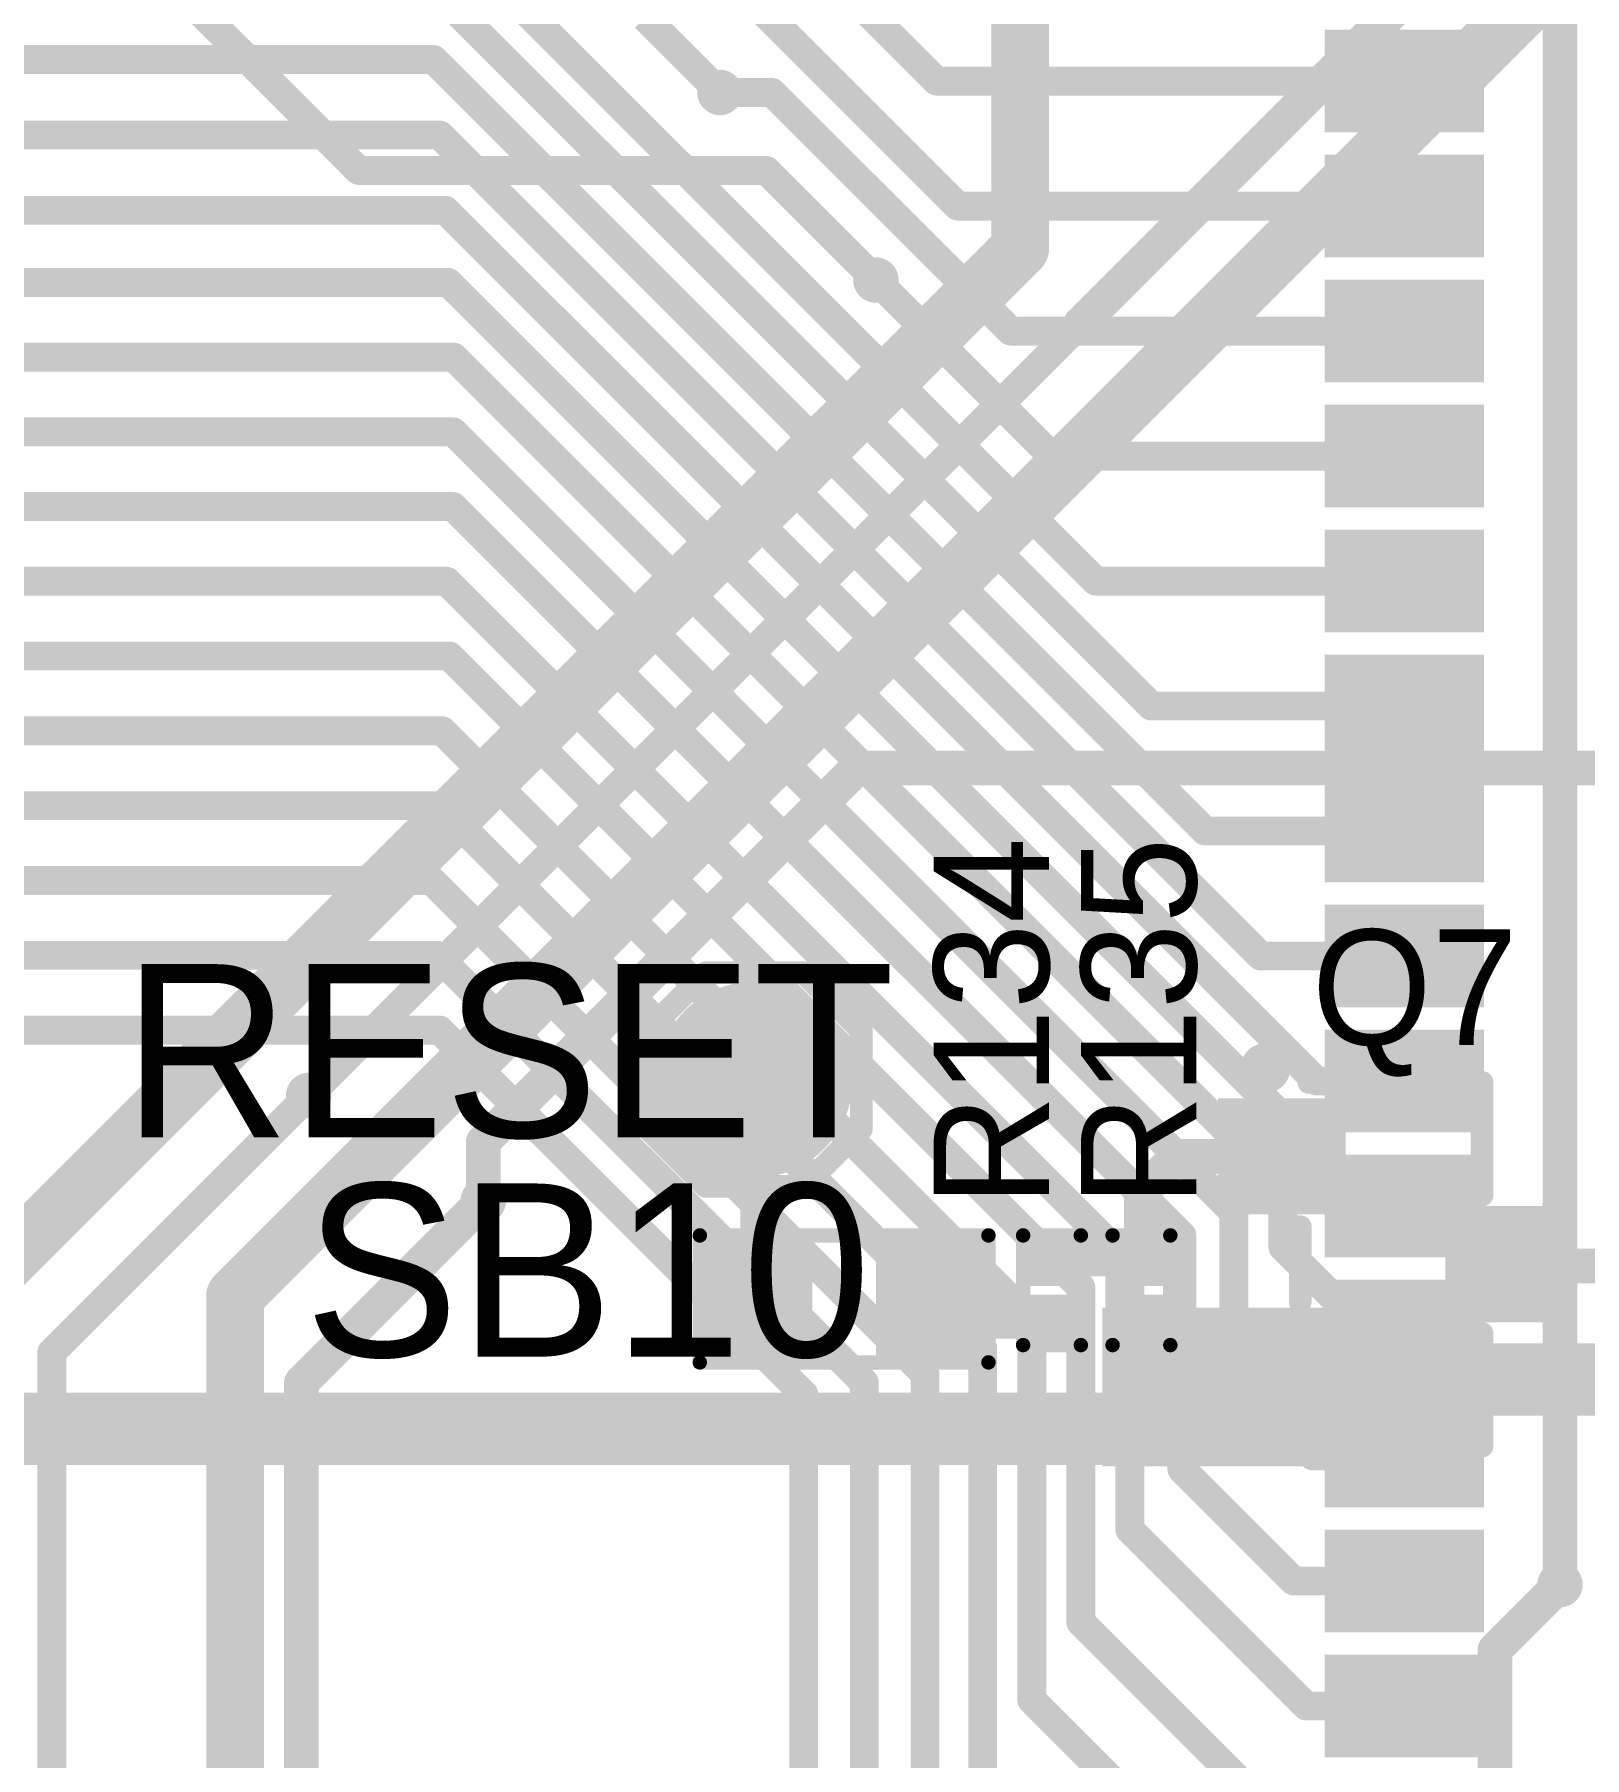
# Model space of a CAD drawing. Header units: millimetres. Extents: x 0.85 to 4.91, y 0.77 to 5.15.
# Drawn here: x 1.23 to 1.766, y 3.215 to 3.812 of the extents above; entities that cross this region are included whole.
import ezdxf

# ---------------------------------------------------------------- set-up
doc = ezdxf.new("R2010")
doc.units = ezdxf.units.MM
doc.header["$MEASUREMENT"] = 0
for name, color, linetype in [('BottomLayer', 5, 'Continuous'), ('BottomPaste', 16, 'Continuous'), ('BottomSolder', 6, 'Continuous'), ('MultiLayer', 9, 'Continuous'), ('TopLayer', 1, 'Continuous'), ('TopOverlay', 2, 'Continuous'), ('TopPaste', 8, 'Continuous'), ('TopSolder', 216, 'Continuous'), ('ViaHoleLayer', 16, 'Continuous')]:
    doc.layers.add(name, color=color, linetype=linetype)

# ---------------------------------------------------------------- blocks, each defined once
blk = doc.blocks.new('S5P4418_B_8')
at = {"layer": 'BottomLayer'}
for points in [[(-1.02756, 0.61417), (-0.98032, 0.61417), (-1.02756, 0.64173), (-0.98032, 0.64173)], [(-1.02756, 0.57087), (-0.98032, 0.57087), (-1.02756, 0.59843), (-0.98032, 0.59843)], [(-1.02756, 0.52756), (-0.98032, 0.52756), (-1.02756, 0.55512), (-0.98032, 0.55512)], [(-1.02756, 0.48425), (-0.98032, 0.48425), (-1.02756, 0.51181), (-0.98032, 0.51181)], [(-1.02756, 0.44094), (-0.98032, 0.44094), (-1.02756, 0.4685), (-0.98032, 0.4685)], [(-1.02756, 0.39764), (-0.98032, 0.39764), (-1.02756, 0.4252), (-0.98032, 0.4252)], [(-1.02756, 0.35433), (-0.98032, 0.35433), (-1.02756, 0.38189), (-0.98032, 0.38189)], [(-1.02756, 0.31102), (-0.98032, 0.31102), (-1.02756, 0.33858), (-0.98032, 0.33858)], [(-1.02756, 0.26772), (-0.98032, 0.26772), (-1.02756, 0.29528), (-0.98032, 0.29528)], [(-1.02756, 0.22441), (-0.98032, 0.22441), (-1.02756, 0.25197), (-0.98032, 0.25197)], [(-1.02756, 0.1811), (-0.98032, 0.1811), (-1.02756, 0.20866), (-0.98032, 0.20866)], [(-1.02756, 0.1378), (-0.98032, 0.1378), (-1.02756, 0.16535), (-0.98032, 0.16535)], [(-1.02756, 0.09449), (-0.98032, 0.09449), (-1.02756, 0.12205), (-0.98032, 0.12205)], [(-1.02756, 0.05118), (-0.98032, 0.05118), (-1.02756, 0.07874), (-0.98032, 0.07874)]]:
    blk.add_solid(points, dxfattribs=at)
at = {"layer": 'BottomPaste'}
for points in [[(-1.02756, 0.61417), (-0.98032, 0.61417), (-1.02756, 0.64173), (-0.98032, 0.64173)], [(-1.02756, 0.57087), (-0.98032, 0.57087), (-1.02756, 0.59843), (-0.98032, 0.59843)], [(-1.02756, 0.52756), (-0.98032, 0.52756), (-1.02756, 0.55512), (-0.98032, 0.55512)], [(-1.02756, 0.48425), (-0.98032, 0.48425), (-1.02756, 0.51181), (-0.98032, 0.51181)], [(-1.02756, 0.44094), (-0.98032, 0.44094), (-1.02756, 0.4685), (-0.98032, 0.4685)], [(-1.02756, 0.39764), (-0.98032, 0.39764), (-1.02756, 0.4252), (-0.98032, 0.4252)], [(-1.02756, 0.35433), (-0.98032, 0.35433), (-1.02756, 0.38189), (-0.98032, 0.38189)], [(-1.02756, 0.31102), (-0.98032, 0.31102), (-1.02756, 0.33858), (-0.98032, 0.33858)], [(-1.02756, 0.26772), (-0.98032, 0.26772), (-1.02756, 0.29528), (-0.98032, 0.29528)], [(-1.02756, 0.22441), (-0.98032, 0.22441), (-1.02756, 0.25197), (-0.98032, 0.25197)], [(-1.02756, 0.1811), (-0.98032, 0.1811), (-1.02756, 0.20866), (-0.98032, 0.20866)], [(-1.02756, 0.1378), (-0.98032, 0.1378), (-1.02756, 0.16535), (-0.98032, 0.16535)], [(-1.02756, 0.09449), (-0.98032, 0.09449), (-1.02756, 0.12205), (-0.98032, 0.12205)], [(-1.02756, 0.05118), (-0.98032, 0.05118), (-1.02756, 0.07874), (-0.98032, 0.07874)]]:
    blk.add_solid(points, dxfattribs=at)
at = {"layer": 'BottomSolder'}
for points in [[(-1.03156, 0.61017), (-0.97632, 0.61017), (-1.03156, 0.64573), (-0.97632, 0.64573)], [(-1.03156, 0.56687), (-0.97632, 0.56687), (-1.03156, 0.60243), (-0.97632, 0.60243)], [(-1.03156, 0.52356), (-0.97632, 0.52356), (-1.03156, 0.55912), (-0.97632, 0.55912)], [(-1.03156, 0.48025), (-0.97632, 0.48025), (-1.03156, 0.51581), (-0.97632, 0.51581)], [(-1.03156, 0.43694), (-0.97632, 0.43694), (-1.03156, 0.4725), (-0.97632, 0.4725)], [(-1.03156, 0.39364), (-0.97632, 0.39364), (-1.03156, 0.4292), (-0.97632, 0.4292)], [(-1.03156, 0.35033), (-0.97632, 0.35033), (-1.03156, 0.38589), (-0.97632, 0.38589)], [(-1.03156, 0.30702), (-0.97632, 0.30702), (-1.03156, 0.34258), (-0.97632, 0.34258)], [(-1.03156, 0.26372), (-0.97632, 0.26372), (-1.03156, 0.29928), (-0.97632, 0.29928)], [(-1.03156, 0.22041), (-0.97632, 0.22041), (-1.03156, 0.25597), (-0.97632, 0.25597)], [(-1.03156, 0.1771), (-0.97632, 0.1771), (-1.03156, 0.21266), (-0.97632, 0.21266)], [(-1.03156, 0.1338), (-0.97632, 0.1338), (-1.03156, 0.16935), (-0.97632, 0.16935)], [(-1.03156, 0.09049), (-0.97632, 0.09049), (-1.03156, 0.12605), (-0.97632, 0.12605)], [(-1.03156, 0.04718), (-0.97632, 0.04718), (-1.03156, 0.08274), (-0.97632, 0.08274)]]:
    blk.add_solid(points, dxfattribs=at)
blk = doc.blocks.new('S______B______14')
at = {"layer": 'TopLayer'}
for points in [[(-0.015, -0.0175), (-0.015, 0.0175), (-0.045, -0.0175), (-0.045, 0.0175)], [(0.045, -0.0175), (0.045, 0.0175), (0.015, -0.0175), (0.015, 0.0175)]]:
    blk.add_solid(points, dxfattribs=at)
at = {"layer": 'TopOverlay', "const_width": 0.005}
for points in [[(-0.05, 0.022), (0.05, 0.022)], [(-0.05, -0.022), (-0.05, 0.022)], [(0.05, -0.022), (0.05, 0.022)], [(-0.05, -0.022), (0.05, -0.022)]]:
    blk.add_lwpolyline(points, dxfattribs=at)
at = {"layer": 'TopOverlay', "const_width": 0.0025}
for points in [[(-0.05125, 0.022, 1), (-0.04875, 0.022, 1)], [(-0.05125, 0.022, 1), (-0.04875, 0.022, 1)], [(0.04875, 0.022, 1), (0.05125, 0.022, 1)], [(0.04875, 0.022, 1), (0.05125, 0.022, 1)], [(-0.05125, -0.022, 1), (-0.04875, -0.022, 1)], [(-0.05125, -0.022, 1), (-0.04875, -0.022, 1)], [(0.04875, -0.022, 1), (0.05125, -0.022, 1)], [(0.04875, -0.022, 1), (0.05125, -0.022, 1)]]:
    blk.add_lwpolyline(points, format="xyb", close=True, dxfattribs=at)
at = {"layer": 'TopPaste'}
for points in [[(-0.015, -0.0175), (-0.015, 0.0175), (-0.045, -0.0175), (-0.045, 0.0175)], [(0.045, -0.0175), (0.045, 0.0175), (0.015, -0.0175), (0.015, 0.0175)]]:
    blk.add_solid(points, dxfattribs=at)
at = {"layer": 'TopSolder'}
for points in [[(-0.011, -0.0215), (-0.011, 0.0215), (-0.049, -0.0215), (-0.049, 0.0215)], [(0.049, -0.0215), (0.049, 0.0215), (0.011, -0.0215), (0.011, 0.0215)]]:
    blk.add_solid(points, dxfattribs=at)
blk = doc.blocks.new('R___0201_16')
at = {"layer": 'TopLayer'}
for points in [[(-0.01614, -0.00728), (-0.00551, -0.00728), (-0.01614, 0.00728), (-0.00551, 0.00728)], [(0.00551, -0.00728), (0.01614, -0.00728), (0.00551, 0.00728), (0.01614, 0.00728)]]:
    blk.add_solid(points, dxfattribs=at)
at = {"layer": 'TopOverlay', "const_width": 0.005}
for points in [[(0.019, 0.01), (-0.019, 0.01)], [(-0.019, -0.01), (-0.019, 0.01)], [(0.019, -0.01), (0.019, 0.01)], [(0.019, -0.01), (-0.019, -0.01)]]:
    blk.add_lwpolyline(points, dxfattribs=at)
at = {"layer": 'TopOverlay', "const_width": 0.0025}
for points in [[(-0.02025, 0.01, 1), (-0.01775, 0.01, 1)], [(-0.02025, 0.01, 1), (-0.01775, 0.01, 1)], [(0.01775, 0.01, 1), (0.02025, 0.01, 1)], [(0.01775, 0.01, 1), (0.02025, 0.01, 1)], [(-0.02025, -0.01, 1), (-0.01775, -0.01, 1)], [(-0.02025, -0.01, 1), (-0.01775, -0.01, 1)], [(0.01775, -0.01, 1), (0.02025, -0.01, 1)], [(0.01775, -0.01, 1), (0.02025, -0.01, 1)]]:
    blk.add_lwpolyline(points, format="xyb", close=True, dxfattribs=at)
at = {"layer": 'TopPaste'}
for points in [[(-0.01614, -0.00728), (-0.00551, -0.00728), (-0.01614, 0.00728), (-0.00551, 0.00728)], [(0.00551, -0.00728), (0.01614, -0.00728), (0.00551, 0.00728), (0.01614, 0.00728)]]:
    blk.add_solid(points, dxfattribs=at)
at = {"layer": 'TopSolder'}
for points in [[(-0.02014, -0.01128), (-0.00151, -0.01128), (-0.02014, 0.01128), (-0.00151, 0.01128)], [(0.00151, -0.01128), (0.02014, -0.01128), (0.00151, 0.01128), (0.02014, 0.01128)]]:
    blk.add_solid(points, dxfattribs=at)
blk = doc.blocks.new('R___0201_17')
at = {"layer": 'TopLayer'}
for points in [[(-0.01614, -0.00728), (-0.00551, -0.00728), (-0.01614, 0.00728), (-0.00551, 0.00728)], [(0.00551, -0.00728), (0.01614, -0.00728), (0.00551, 0.00728), (0.01614, 0.00728)]]:
    blk.add_solid(points, dxfattribs=at)
at = {"layer": 'TopOverlay', "const_width": 0.005}
for points in [[(0.019, 0.01), (-0.019, 0.01)], [(-0.019, -0.01), (-0.019, 0.01)], [(0.019, -0.01), (0.019, 0.01)], [(0.019, -0.01), (-0.019, -0.01)]]:
    blk.add_lwpolyline(points, dxfattribs=at)
at = {"layer": 'TopOverlay', "const_width": 0.0025}
for points in [[(-0.02025, 0.01, 1), (-0.01775, 0.01, 1)], [(-0.02025, 0.01, 1), (-0.01775, 0.01, 1)], [(0.01775, 0.01, 1), (0.02025, 0.01, 1)], [(0.01775, 0.01, 1), (0.02025, 0.01, 1)], [(-0.02025, -0.01, 1), (-0.01775, -0.01, 1)], [(-0.02025, -0.01, 1), (-0.01775, -0.01, 1)], [(0.01775, -0.01, 1), (0.02025, -0.01, 1)], [(0.01775, -0.01, 1), (0.02025, -0.01, 1)]]:
    blk.add_lwpolyline(points, format="xyb", close=True, dxfattribs=at)
at = {"layer": 'TopPaste'}
for points in [[(-0.01614, -0.00728), (-0.00551, -0.00728), (-0.01614, 0.00728), (-0.00551, 0.00728)], [(0.00551, -0.00728), (0.01614, -0.00728), (0.00551, 0.00728), (0.01614, 0.00728)]]:
    blk.add_solid(points, dxfattribs=at)
at = {"layer": 'TopSolder'}
for points in [[(-0.02014, -0.01128), (-0.00151, -0.01128), (-0.02014, 0.01128), (-0.00151, 0.01128)], [(0.00151, -0.01128), (0.02014, -0.01128), (0.00151, 0.01128), (0.02014, 0.01128)]]:
    blk.add_solid(points, dxfattribs=at)
blk = doc.blocks.new('SOT_23_41')
at = {"layer": 'TopLayer'}
for points in [[(-0.01614, 0.02126), (0.01614, 0.02126), (-0.01614, 0.05748), (0.01614, 0.05748)], [(-0.05354, -0.05748), (-0.02126, -0.05748), (-0.05354, -0.02126), (-0.02126, -0.02126)], [(0.02126, -0.05748), (0.05354, -0.05748), (0.02126, -0.02126), (0.05354, -0.02126)]]:
    blk.add_solid(points, dxfattribs=at)
at = {"layer": 'TopOverlay', "const_width": 0.00787}
for points in [[(-0.063, -0.03), (-0.063, 0.03)], [(-0.024, 0.03), (-0.063, 0.03)], [(0.063, 0.03), (0.024, 0.03)], [(0.063, -0.03), (0.063, 0.03)], [(0.013, -0.033), (-0.013, -0.033)]]:
    blk.add_lwpolyline(points, dxfattribs=at)
at = {"layer": 'TopOverlay'}
for points, const_width in [([(-0.06497, 0.03, 1), (-0.06103, 0.03, 1)], 0.00394), ([(-0.06497, 0.03, 1), (-0.06103, 0.03, 1)], 0.00394), ([(-0.02597, 0.03, 1), (-0.02203, 0.03, 1)], 0.00394), ([(0.02203, 0.03, 1), (0.02597, 0.03, 1)], 0.00394), ([(0.06103, 0.03, 1), (0.06497, 0.03, 1)], 0.00394), ([(0.06103, 0.03, 1), (0.06497, 0.03, 1)], 0.00394), ([(-0.06497, -0.03, 1), (-0.06103, -0.03, 1)], 0.00394), ([(-0.01497, -0.033, 1), (-0.01103, -0.033, 1)], 0.00394), ([(0.01103, -0.033, 1), (0.01497, -0.033, 1)], 0.00394), ([(0.06103, -0.03, 1), (0.06497, -0.03, 1)], 0.00394), ([(-0.06439, -0.045, 1), (-0.07161, -0.045, 1)], 0.01), ([(-0.07411, -0.045, 1), (-0.06911, -0.045, 1)], 0.005), ([(-0.06689, -0.045, 1), (-0.06189, -0.045, 1)], 0.005)]:
    blk.add_lwpolyline(points, format="xyb", close=True, dxfattribs=dict(at, const_width=const_width))
at = {"layer": 'TopPaste'}
for points in [[(-0.01614, 0.02126), (0.01614, 0.02126), (-0.01614, 0.05748), (0.01614, 0.05748)], [(-0.05354, -0.05748), (-0.02126, -0.05748), (-0.05354, -0.02126), (-0.02126, -0.02126)], [(0.02126, -0.05748), (0.05354, -0.05748), (0.02126, -0.02126), (0.05354, -0.02126)]]:
    blk.add_solid(points, dxfattribs=at)
at = {"layer": 'TopSolder'}
for points in [[(-0.02014, 0.01726), (0.02014, 0.01726), (-0.02014, 0.06148), (0.02014, 0.06148)], [(-0.05754, -0.06148), (-0.01726, -0.06148), (-0.05754, -0.01726), (-0.01726, -0.01726)], [(0.01726, -0.06148), (0.05754, -0.06148), (0.01726, -0.01726), (0.05754, -0.01726)]]:
    blk.add_solid(points, dxfattribs=at)
blk = doc.blocks.new('TEST_POINT_44')
at = {"layer": 'TopLayer', "const_width": 0.03}
blk.add_lwpolyline([(-0.015, 0, 1), (0.015, 0, 1)], format="xyb", close=True, dxfattribs=at)
at = {"layer": 'TopOverlay', "const_width": 0.00787}
for points in [[(-0.037, 0.017), (-0.017, 0.037)], [(-0.017, 0.037), (0.017, 0.037)], [(-0.017, 0.037), (0.017, 0.037)], [(0.017, 0.037), (0.037, 0.017)], [(-0.037, -0.017), (-0.037, 0.017)], [(0.037, -0.017), (0.037, 0.017)], [(-0.037, -0.017), (-0.017, -0.037)], [(0.017, -0.037), (0.037, -0.017)], [(-0.017, -0.037), (0.017, -0.037)], [(-0.017, -0.037), (0.017, -0.037)]]:
    blk.add_lwpolyline(points, dxfattribs=at)
at = {"layer": 'TopOverlay', "const_width": 0.00394}
for points in [[(-0.01897, 0.037, 1), (-0.01503, 0.037, 1)], [(-0.01897, 0.037, 1), (-0.01503, 0.037, 1)], [(-0.01897, 0.037, 1), (-0.01503, 0.037, 1)], [(0.01503, 0.037, 1), (0.01897, 0.037, 1)], [(0.01503, 0.037, 1), (0.01897, 0.037, 1)], [(0.01503, 0.037, 1), (0.01897, 0.037, 1)], [(-0.03897, 0.017, 1), (-0.03503, 0.017, 1)], [(-0.03897, 0.017, 1), (-0.03503, 0.017, 1)], [(0.03503, 0.017, 1), (0.03897, 0.017, 1)], [(0.03503, 0.017, 1), (0.03897, 0.017, 1)], [(-0.03897, -0.017, 1), (-0.03503, -0.017, 1)], [(-0.03897, -0.017, 1), (-0.03503, -0.017, 1)], [(0.03503, -0.017, 1), (0.03897, -0.017, 1)], [(0.03503, -0.017, 1), (0.03897, -0.017, 1)], [(-0.01897, -0.037, 1), (-0.01503, -0.037, 1)], [(-0.01897, -0.037, 1), (-0.01503, -0.037, 1)], [(-0.01897, -0.037, 1), (-0.01503, -0.037, 1)], [(0.01503, -0.037, 1), (0.01897, -0.037, 1)], [(0.01503, -0.037, 1), (0.01897, -0.037, 1)], [(0.01503, -0.037, 1), (0.01897, -0.037, 1)]]:
    blk.add_lwpolyline(points, format="xyb", close=True, dxfattribs=at)
at = {"layer": 'TopPaste', "const_width": 0.03}
blk.add_lwpolyline([(-0.015, 0, 1), (0.015, 0, 1)], format="xyb", close=True, dxfattribs=at)
at = {"layer": 'TopSolder', "const_width": 0.034}
blk.add_lwpolyline([(-0.017, 0, 1), (0.017, 0, 1)], format="xyb", close=True, dxfattribs=at)

msp = doc.modelspace()

# ---------------------------------------------------------------- linework, layer by layer
at = {"layer": 'BottomLayer'}
for points, const_width in [([(1.758, 3.275), (1.758, 3.878)], 0.012), ([(1.475, 3.863), (1.54205, 3.79595)], 0.01), ([(1.36419, 3.8557), (1.59717, 3.62272)], 0.01), ([(1.36629, 3.82957), (1.61644, 3.57942)], 0.01), ([(1.473, 3.829), (1.54935, 3.75265)], 0.01), ([(1.20483, 3.80343), (1.36775, 3.80343)], 0.01), ([(1.36775, 3.80343), (1.63507, 3.53611)], 0.01), ([(1.54205, 3.79595), (1.70406, 3.79595)], 0.01), ([(1.467, 3.792), (1.48504, 3.792)], 0.01), ([(1.48504, 3.792), (1.5677, 3.70934)], 0.01), ([(1.20483, 3.7773), (1.36984, 3.7773)], 0.01), ([(1.36984, 3.7773), (1.65434, 3.4928)], 0.01), ([(1.20483, 3.75116), (1.37194, 3.75116)], 0.01), ([(1.37194, 3.75116), (1.6736, 3.4495)], 0.01), ([(1.54935, 3.75265), (1.70406, 3.75265)], 0.01), ([(1.521, 3.727), (1.58197, 3.66603)], 0.01), ([(1.20483, 3.72618), (1.37286, 3.72618)], 0.01), ([(1.37286, 3.72618), (1.68581, 3.41323)], 0.01), ([(1.5677, 3.70934), (1.70406, 3.70934)], 0.01), ([(1.20483, 3.70031), (1.37469, 3.70031)], 0.01), ([(1.37469, 3.70031), (1.662, 3.413)], 0.01), ([(1.20483, 3.67443), (1.37457, 3.67443)], 0.01), ([(1.37457, 3.67443), (1.645, 3.404)], 0.01), ([(1.58197, 3.66603), (1.70406, 3.66603)], 0.01), ([(1.20483, 3.64856), (1.37444, 3.64856)], 0.01), ([(1.37444, 3.64856), (1.627, 3.396)], 0.01), ([(1.20483, 3.62268), (1.37227, 3.62268)], 0.01), ([(1.37227, 3.62268), (1.609, 3.38596)], 0.01), ([(1.59717, 3.62272), (1.70406, 3.62272)], 0.01), ([(1.20483, 3.59676), (1.37324, 3.59676)], 0.01), ([(1.37324, 3.59676), (1.592, 3.378)], 0.01), ([(1.61644, 3.57942), (1.70406, 3.57942)], 0.01), ([(1.20483, 3.57083), (1.37074, 3.57083)], 0.01), ([(1.37074, 3.57083), (1.575, 3.36657)], 0.01), ([(1.20483, 3.54491), (1.37009, 3.54491)], 0.01), ([(1.37009, 3.54491), (1.558, 3.357)], 0.01), ([(1.63507, 3.53611), (1.70406, 3.53611)], 0.01), ([(1.20483, 3.51898), (1.36702, 3.51898)], 0.01), ([(1.36702, 3.51898), (1.538, 3.348)], 0.01), ([(1.20483, 3.49306), (1.3689, 3.49306)], 0.01), ([(1.3689, 3.49306), (1.517, 3.34496)], 0.01), ([(1.65434, 3.4928), (1.70406, 3.4928)], 0.01), ([(1.20483, 3.46714), (1.36986, 3.46714)], 0.01), ([(1.36986, 3.46714), (1.496, 3.341)], 0.01), ([(1.6736, 3.4495), (1.70406, 3.4495)], 0.01), ([(1.2355, 3.3555), (1.3245, 3.4445)], 0.01), ([(1.104, 3.271), (1.264, 3.431)], 0.02), ([(1.299, 3.375), (1.338, 3.414)], 0.02), ([(1.662, 3.392), (1.662, 3.413)], 0.01), ([(1.68581, 3.40619), (1.68581, 3.41323)], 0.01), ([(1.322, 3.345), (1.385, 3.408)], 0.012), ([(1.645, 3.347), (1.645, 3.404)], 0.01), ([(1.627, 3.315), (1.627, 3.396)], 0.01), ([(1.662, 3.392), (1.69112, 3.36288)], 0.01), ([(1.609, 3.294), (1.609, 3.38596)], 0.01), ([(1.299, 2.776), (1.299, 3.375)], 0.02), ([(1.592, 3.262), (1.592, 3.378)], 0.01), ([(1.575, 3.235), (1.575, 3.36657)], 0.01), ([(1.69112, 3.36288), (1.70406, 3.36288)], 0.01), ([(1.558, 3.21), (1.558, 3.357)], 0.01), ([(1.2355, 2.8655), (1.2355, 3.3555)], 0.01), ([(1.322, 2.74346), (1.322, 3.345)], 0.012), ([(1.517, 3.174), (1.517, 3.34496)], 0.01), ([(1.538, 3.193), (1.538, 3.348)], 0.01), ([(1.645, 3.347), (1.67243, 3.31957)], 0.01), ([(1.496, 3.136), (1.496, 3.341)], 0.01), ([(1.627, 3.315), (1.66573, 3.27627)], 0.01), ([(1.67243, 3.31957), (1.70406, 3.31957)], 0.01), ([(1.609, 3.294), (1.67004, 3.23296)], 0.01), ([(1.66573, 3.27627), (1.70406, 3.27627)], 0.01), ([(1.592, 3.262), (1.66435, 3.18965)], 0.01), ([(1.575, 3.235), (1.66365, 3.14635)], 0.01), ([(1.67004, 3.23296), (1.70406, 3.23296)], 0.01)]:
    msp.add_lwpolyline(points, dxfattribs=dict(at, const_width=const_width))
for points, const_width in [([(1.36525, 3.80343, 1), (1.37025, 3.80343, 1)], 0.005), ([(1.36525, 3.80343, 1), (1.37025, 3.80343, 1)], 0.005), ([(1.46306, 3.792, 1), (1.47094, 3.792, 1)], 0.00787), ([(1.53955, 3.79595, 1), (1.54455, 3.79595, 1)], 0.005), ([(1.53955, 3.79595, 1), (1.54455, 3.79595, 1)], 0.005), ([(1.70156, 3.79595, 1), (1.70656, 3.79595, 1)], 0.005), ([(1.4645, 3.792, 1), (1.4695, 3.792, 1)], 0.005), ([(1.48254, 3.792, 1), (1.48754, 3.792, 1)], 0.005), ([(1.48254, 3.792, 1), (1.48754, 3.792, 1)], 0.005), ([(1.36734, 3.7773, 1), (1.37234, 3.7773, 1)], 0.005), ([(1.36734, 3.7773, 1), (1.37234, 3.7773, 1)], 0.005), ([(1.36944, 3.75116, 1), (1.37444, 3.75116, 1)], 0.005), ([(1.36944, 3.75116, 1), (1.37444, 3.75116, 1)], 0.005), ([(1.54685, 3.75265, 1), (1.55185, 3.75265, 1)], 0.005), ([(1.54685, 3.75265, 1), (1.55185, 3.75265, 1)], 0.005), ([(1.70156, 3.75265, 1), (1.70656, 3.75265, 1)], 0.005), ([(1.51706, 3.727, 1), (1.52494, 3.727, 1)], 0.00787), ([(1.5185, 3.727, 1), (1.5235, 3.727, 1)], 0.005), ([(1.37036, 3.72618, 1), (1.37536, 3.72618, 1)], 0.005), ([(1.37036, 3.72618, 1), (1.37536, 3.72618, 1)], 0.005), ([(1.5652, 3.70934, 1), (1.5702, 3.70934, 1)], 0.005), ([(1.5652, 3.70934, 1), (1.5702, 3.70934, 1)], 0.005), ([(1.70156, 3.70934, 1), (1.70656, 3.70934, 1)], 0.005), ([(1.37219, 3.70031, 1), (1.37719, 3.70031, 1)], 0.005), ([(1.37219, 3.70031, 1), (1.37719, 3.70031, 1)], 0.005), ([(1.37207, 3.67443, 1), (1.37707, 3.67443, 1)], 0.005), ([(1.37207, 3.67443, 1), (1.37707, 3.67443, 1)], 0.005), ([(1.57947, 3.66603, 1), (1.58447, 3.66603, 1)], 0.005), ([(1.57947, 3.66603, 1), (1.58447, 3.66603, 1)], 0.005), ([(1.70156, 3.66603, 1), (1.70656, 3.66603, 1)], 0.005), ([(1.37194, 3.64856, 1), (1.37694, 3.64856, 1)], 0.005), ([(1.37194, 3.64856, 1), (1.37694, 3.64856, 1)], 0.005), ([(1.36977, 3.62268, 1), (1.37477, 3.62268, 1)], 0.005), ([(1.36977, 3.62268, 1), (1.37477, 3.62268, 1)], 0.005), ([(1.59467, 3.62272, 1), (1.59967, 3.62272, 1)], 0.005), ([(1.59467, 3.62272, 1), (1.59967, 3.62272, 1)], 0.005), ([(1.70156, 3.62272, 1), (1.70656, 3.62272, 1)], 0.005), ([(1.37074, 3.59676, 1), (1.37574, 3.59676, 1)], 0.005), ([(1.37074, 3.59676, 1), (1.37574, 3.59676, 1)], 0.005), ([(1.61393, 3.57942, 1), (1.61894, 3.57942, 1)], 0.005), ([(1.61393, 3.57942, 1), (1.61894, 3.57942, 1)], 0.005), ([(1.70156, 3.57942, 1), (1.70656, 3.57942, 1)], 0.005), ([(1.36824, 3.57083, 1), (1.37324, 3.57083, 1)], 0.005), ([(1.36824, 3.57083, 1), (1.37324, 3.57083, 1)], 0.005), ([(1.36759, 3.54491, 1), (1.37259, 3.54491, 1)], 0.005), ([(1.36759, 3.54491, 1), (1.37259, 3.54491, 1)], 0.005), ([(1.63257, 3.53611, 1), (1.63757, 3.53611, 1)], 0.005), ([(1.63257, 3.53611, 1), (1.63757, 3.53611, 1)], 0.005), ([(1.70156, 3.53611, 1), (1.70656, 3.53611, 1)], 0.005), ([(1.36452, 3.51898, 1), (1.36952, 3.51898, 1)], 0.005), ([(1.36452, 3.51898, 1), (1.36952, 3.51898, 1)], 0.005), ([(1.3664, 3.49306, 1), (1.3714, 3.49306, 1)], 0.005), ([(1.3664, 3.49306, 1), (1.3714, 3.49306, 1)], 0.005), ([(1.65184, 3.4928, 1), (1.65684, 3.4928, 1)], 0.005), ([(1.65184, 3.4928, 1), (1.65684, 3.4928, 1)], 0.005), ([(1.70156, 3.4928, 1), (1.70656, 3.4928, 1)], 0.005), ([(1.36736, 3.46714, 1), (1.37236, 3.46714, 1)], 0.005), ([(1.36736, 3.46714, 1), (1.37236, 3.46714, 1)], 0.005), ([(1.32056, 3.4445, 1), (1.32844, 3.4445, 1)], 0.00787), ([(1.6711, 3.4495, 1), (1.6761, 3.4495, 1)], 0.005), ([(1.6711, 3.4495, 1), (1.6761, 3.4495, 1)], 0.005), ([(1.70156, 3.4495, 1), (1.70656, 3.4495, 1)], 0.005), ([(1.322, 3.4445, 1), (1.327, 3.4445, 1)], 0.005), ([(1.259, 3.431, 1), (1.269, 3.431, 1)], 0.01), ([(1.26006, 3.431, 1), (1.26794, 3.431, 1)], 0.00787), ([(1.333, 3.414, 1), (1.343, 3.414, 1)], 0.01), ([(1.33406, 3.414, 1), (1.34194, 3.414, 1)], 0.00787), ([(1.38106, 3.408, 1), (1.38894, 3.408, 1)], 0.00787), ([(1.6595, 3.413, 1), (1.6645, 3.413, 1)], 0.005), ([(1.6595, 3.413, 1), (1.6645, 3.413, 1)], 0.005), ([(1.68331, 3.41323, 1), (1.68831, 3.41323, 1)], 0.005), ([(1.68331, 3.41323, 1), (1.68831, 3.41323, 1)], 0.005), ([(1.382, 3.408, 1), (1.388, 3.408, 1)], 0.006), ([(1.68331, 3.40619, 1), (1.68831, 3.40619, 1)], 0.005), ([(1.6425, 3.404, 1), (1.6475, 3.404, 1)], 0.005), ([(1.6425, 3.404, 1), (1.6475, 3.404, 1)], 0.005), ([(1.6245, 3.396, 1), (1.6295, 3.396, 1)], 0.005), ([(1.6245, 3.396, 1), (1.6295, 3.396, 1)], 0.005), ([(1.6595, 3.392, 1), (1.6645, 3.392, 1)], 0.005), ([(1.6595, 3.392, 1), (1.6645, 3.392, 1)], 0.005), ([(1.6065, 3.38596, 1), (1.6115, 3.38596, 1)], 0.005), ([(1.6065, 3.38596, 1), (1.6115, 3.38596, 1)], 0.005), ([(1.294, 3.375, 1), (1.304, 3.375, 1)], 0.01), ([(1.294, 3.375, 1), (1.304, 3.375, 1)], 0.01), ([(1.5895, 3.378, 1), (1.5945, 3.378, 1)], 0.005), ([(1.5895, 3.378, 1), (1.5945, 3.378, 1)], 0.005), ([(1.5725, 3.36657, 1), (1.5775, 3.36657, 1)], 0.005), ([(1.5725, 3.36657, 1), (1.5775, 3.36657, 1)], 0.005), ([(1.68862, 3.36288, 1), (1.69362, 3.36288, 1)], 0.005), ([(1.68862, 3.36288, 1), (1.69362, 3.36288, 1)], 0.005), ([(1.70156, 3.36288, 1), (1.70656, 3.36288, 1)], 0.005), ([(1.5555, 3.357, 1), (1.5605, 3.357, 1)], 0.005), ([(1.5555, 3.357, 1), (1.5605, 3.357, 1)], 0.005), ([(1.233, 3.3555, 1), (1.238, 3.3555, 1)], 0.005), ([(1.233, 3.3555, 1), (1.238, 3.3555, 1)], 0.005), ([(1.319, 3.345, 1), (1.325, 3.345, 1)], 0.006), ([(1.319, 3.345, 1), (1.325, 3.345, 1)], 0.006), ([(1.5145, 3.34496, 1), (1.5195, 3.34496, 1)], 0.005), ([(1.5145, 3.34496, 1), (1.5195, 3.34496, 1)], 0.005), ([(1.5355, 3.348, 1), (1.5405, 3.348, 1)], 0.005), ([(1.5355, 3.348, 1), (1.5405, 3.348, 1)], 0.005), ([(1.6425, 3.347, 1), (1.6475, 3.347, 1)], 0.005), ([(1.6425, 3.347, 1), (1.6475, 3.347, 1)], 0.005), ([(1.4935, 3.341, 1), (1.4985, 3.341, 1)], 0.005), ([(1.4935, 3.341, 1), (1.4985, 3.341, 1)], 0.005), ([(1.6245, 3.315, 1), (1.6295, 3.315, 1)], 0.005), ([(1.6245, 3.315, 1), (1.6295, 3.315, 1)], 0.005), ([(1.66993, 3.31957, 1), (1.67493, 3.31957, 1)], 0.005), ([(1.66993, 3.31957, 1), (1.67493, 3.31957, 1)], 0.005), ([(1.70156, 3.31957, 1), (1.70656, 3.31957, 1)], 0.005), ([(1.6065, 3.294, 1), (1.6115, 3.294, 1)], 0.005), ([(1.6065, 3.294, 1), (1.6115, 3.294, 1)], 0.005), ([(1.66323, 3.27627, 1), (1.66823, 3.27627, 1)], 0.005), ([(1.66323, 3.27627, 1), (1.66823, 3.27627, 1)], 0.005), ([(1.70156, 3.27627, 1), (1.70656, 3.27627, 1)], 0.005), ([(1.75406, 3.275, 1), (1.76194, 3.275, 1)], 0.00787), ([(1.755, 3.275, 1), (1.761, 3.275, 1)], 0.006), ([(1.5895, 3.262, 1), (1.5945, 3.262, 1)], 0.005), ([(1.5895, 3.262, 1), (1.5945, 3.262, 1)], 0.005), ([(1.5725, 3.235, 1), (1.5775, 3.235, 1)], 0.005), ([(1.5725, 3.235, 1), (1.5775, 3.235, 1)], 0.005), ([(1.66754, 3.23296, 1), (1.67254, 3.23296, 1)], 0.005), ([(1.66754, 3.23296, 1), (1.67254, 3.23296, 1)], 0.005), ([(1.70156, 3.23296, 1), (1.70656, 3.23296, 1)], 0.005)]:
    msp.add_lwpolyline(points, format="xyb", close=True, dxfattribs=dict(at, const_width=const_width))
at = {"layer": 'MultiLayer', "const_width": 0.00787}
for points in [[(1.46306, 3.792, 1), (1.47094, 3.792, 1)], [(1.51706, 3.727, 1), (1.52494, 3.727, 1)], [(1.32056, 3.4445, 1), (1.32844, 3.4445, 1)], [(1.26006, 3.431, 1), (1.26794, 3.431, 1)], [(1.33406, 3.414, 1), (1.34194, 3.414, 1)], [(1.38106, 3.408, 1), (1.38894, 3.408, 1)], [(1.75406, 3.275, 1), (1.76194, 3.275, 1)]]:
    msp.add_lwpolyline(points, format="xyb", close=True, dxfattribs=at)
at = {"layer": 'TopLayer'}
for points, const_width in [([(1.571, 3.738), (1.571, 3.949)], 0.02), ([(1.225, 3.88184), (1.34184, 3.765)], 0.01), ([(1.592, 3.712), (1.732, 3.852)], 0.012), ([(1.338, 3.414), (1.74704, 3.82304)], 0.02), ([(1.441, 3.818), (1.467, 3.792)], 0.01), ([(1.34184, 3.765), (1.483, 3.765)], 0.01), ([(1.483, 3.765), (1.521, 3.727)], 0.01), ([(1.264, 3.431), (1.571, 3.738)], 0.02), ([(1.3245, 3.4445), (1.592, 3.712)], 0.01), ([(1.385, 3.42847), (1.51453, 3.558)], 0.012), ([(1.51453, 3.558), (2.006, 3.558)], 0.012), ([(1.479, 3.45), (1.48, 3.449)], 0.012), ([(1.48, 3.374), (1.48, 3.449)], 0.012), ([(1.385, 3.408), (1.385, 3.42847)], 0.012), ([(1.613, 3.411), (1.6254, 3.4234)], 0.012), ([(1.6254, 3.4234), (1.66163, 3.4234)], 0.012), ([(1.613, 3.38783), (1.613, 3.411)], 0.012), ([(1.582, 3.38783), (1.613, 3.38783)], 0.012), ([(1.74037, 3.386), (1.74095, 3.38542)], 0.012), ([(1.74095, 3.38542), (1.82631, 3.38542)], 0.012), ([(1.54, 3.374), (1.54783, 3.36617)], 0.012), ([(1.54783, 3.36617), (1.582, 3.36617)], 0.012), ([(1.613, 3.347), (1.613, 3.358)], 0.012), ([(1.613, 3.358), (1.6224, 3.3486)], 0.012), ([(1.66163, 3.3486), (1.66418, 3.34605)], 0.025), ([(1.66418, 3.34605), (1.82631, 3.34605)], 0.025), ([(1.6224, 3.3486), (1.66163, 3.3486)], 0.012), ([(1.16, 3.329), (1.612, 3.329)], 0.025), ([(1.73546, 3.25246), (1.758, 3.275)], 0.012), ([(1.73546, 3.148), (1.73546, 3.25246)], 0.012)]:
    msp.add_lwpolyline(points, dxfattribs=dict(at, const_width=const_width))
for points, const_width in [([(1.46306, 3.792, 1), (1.47094, 3.792, 1)], 0.00787), ([(1.4645, 3.792, 1), (1.4695, 3.792, 1)], 0.005), ([(1.33934, 3.765, 1), (1.34434, 3.765, 1)], 0.005), ([(1.33934, 3.765, 1), (1.34434, 3.765, 1)], 0.005), ([(1.4805, 3.765, 1), (1.4855, 3.765, 1)], 0.005), ([(1.4805, 3.765, 1), (1.4855, 3.765, 1)], 0.005), ([(1.566, 3.738, 1), (1.576, 3.738, 1)], 0.01), ([(1.566, 3.738, 1), (1.576, 3.738, 1)], 0.01), ([(1.51706, 3.727, 1), (1.52494, 3.727, 1)], 0.00787), ([(1.5185, 3.727, 1), (1.5235, 3.727, 1)], 0.005), ([(1.589, 3.712, 1), (1.595, 3.712, 1)], 0.006), ([(1.5895, 3.712, 1), (1.5945, 3.712, 1)], 0.005), ([(1.51153, 3.558, 1), (1.51753, 3.558, 1)], 0.006), ([(1.51153, 3.558, 1), (1.51753, 3.558, 1)], 0.006), ([(1.32056, 3.4445, 1), (1.32844, 3.4445, 1)], 0.00787), ([(1.476, 3.45, 1), (1.482, 3.45, 1)], 0.006), ([(1.477, 3.449, 1), (1.483, 3.449, 1)], 0.006), ([(1.477, 3.449, 1), (1.483, 3.449, 1)], 0.006), ([(1.322, 3.4445, 1), (1.327, 3.4445, 1)], 0.005), ([(1.259, 3.431, 1), (1.269, 3.431, 1)], 0.01), ([(1.26006, 3.431, 1), (1.26794, 3.431, 1)], 0.00787), ([(1.382, 3.42847, 1), (1.388, 3.42847, 1)], 0.006), ([(1.382, 3.42847, 1), (1.388, 3.42847, 1)], 0.006), ([(1.6224, 3.4234, 1), (1.6284, 3.4234, 1)], 0.006), ([(1.6224, 3.4234, 1), (1.6284, 3.4234, 1)], 0.006), ([(1.65863, 3.4234, 1), (1.66463, 3.4234, 1)], 0.006), ([(1.333, 3.414, 1), (1.343, 3.414, 1)], 0.01), ([(1.33406, 3.414, 1), (1.34194, 3.414, 1)], 0.00787), ([(1.38106, 3.408, 1), (1.38894, 3.408, 1)], 0.00787), ([(1.61, 3.411, 1), (1.616, 3.411, 1)], 0.006), ([(1.61, 3.411, 1), (1.616, 3.411, 1)], 0.006), ([(1.382, 3.408, 1), (1.388, 3.408, 1)], 0.006), ([(1.579, 3.38783, 1), (1.585, 3.38783, 1)], 0.006), ([(1.61, 3.38783, 1), (1.616, 3.38783, 1)], 0.006), ([(1.61, 3.38783, 1), (1.616, 3.38783, 1)], 0.006), ([(1.73737, 3.386, 1), (1.74337, 3.386, 1)], 0.006), ([(1.73795, 3.38542, 1), (1.74395, 3.38542, 1)], 0.006), ([(1.73795, 3.38542, 1), (1.74395, 3.38542, 1)], 0.006), ([(1.477, 3.374, 1), (1.483, 3.374, 1)], 0.006), ([(1.537, 3.374, 1), (1.543, 3.374, 1)], 0.006), ([(1.54483, 3.36617, 1), (1.55083, 3.36617, 1)], 0.006), ([(1.54483, 3.36617, 1), (1.55083, 3.36617, 1)], 0.006), ([(1.579, 3.36617, 1), (1.585, 3.36617, 1)], 0.006), ([(1.61, 3.358, 1), (1.616, 3.358, 1)], 0.006), ([(1.61, 3.358, 1), (1.616, 3.358, 1)], 0.006), ([(1.65538, 3.3486, 1), (1.66788, 3.3486, 1)], 0.0125), ([(1.65793, 3.34605, 1), (1.67043, 3.34605, 1)], 0.0125), ([(1.65793, 3.34605, 1), (1.67043, 3.34605, 1)], 0.0125), ([(1.61, 3.347, 1), (1.616, 3.347, 1)], 0.006), ([(1.6194, 3.3486, 1), (1.6254, 3.3486, 1)], 0.006), ([(1.6194, 3.3486, 1), (1.6254, 3.3486, 1)], 0.006), ([(1.65863, 3.3486, 1), (1.66463, 3.3486, 1)], 0.006), ([(1.60575, 3.329, 1), (1.61825, 3.329, 1)], 0.0125), ([(1.75406, 3.275, 1), (1.76194, 3.275, 1)], 0.00787), ([(1.755, 3.275, 1), (1.761, 3.275, 1)], 0.006), ([(1.73246, 3.25246, 1), (1.73846, 3.25246, 1)], 0.006), ([(1.73246, 3.25246, 1), (1.73846, 3.25246, 1)], 0.006)]:
    msp.add_lwpolyline(points, format="xyb", close=True, dxfattribs=dict(at, const_width=const_width))
msp.add_solid([(1.59941, 3.316), (1.682, 3.316), (1.59941, 3.371), (1.682, 3.371)], dxfattribs=at)
at = {"layer": 'ViaHoleLayer', "const_width": 0.00394}
for points in [[(1.46503, 3.792, 1), (1.46897, 3.792, 1)], [(1.51903, 3.727, 1), (1.52297, 3.727, 1)], [(1.32253, 3.4445, 1), (1.32647, 3.4445, 1)], [(1.26203, 3.431, 1), (1.26597, 3.431, 1)], [(1.33603, 3.414, 1), (1.33997, 3.414, 1)], [(1.38303, 3.408, 1), (1.38697, 3.408, 1)], [(1.75603, 3.275, 1), (1.75997, 3.275, 1)]]:
    msp.add_lwpolyline(points, format="xyb", close=True, dxfattribs=at)

# ---------------------------------------------------------------- block references
for name, p, rotation in [('S5P4418_B_8', (2.708, 3.168), 360), ('SOT_23_41', (1.701, 3.386), 270), ('S______B______14', (1.51, 3.374), 360), ('R___0201_17', (1.582, 3.377), 270), ('R___0201_16', (1.613, 3.377), 270)]:
    msp.add_blockref(name, p, dxfattribs=dict(rotation=rotation))
msp.add_blockref('TEST_POINT_44', (1.479, 3.45))

# ---------------------------------------------------------------- texts
at = {"layer": 'TopOverlay'}
for s, p in [('R134', (1.581, 3.406)), ('R135', (1.632, 3.406))]:
    msp.add_text(s, height=0.04, rotation=90, dxfattribs=at).set_placement(p)
for s, height, p in [('Q7', 0.04, (1.672, 3.462)), ('RESET', 0.06, (1.26, 3.43)), ('SB10', 0.06, (1.323, 3.354))]:
    msp.add_text(s, height=height, dxfattribs=at).set_placement(p)

doc.saveas('drawing.dxf')
